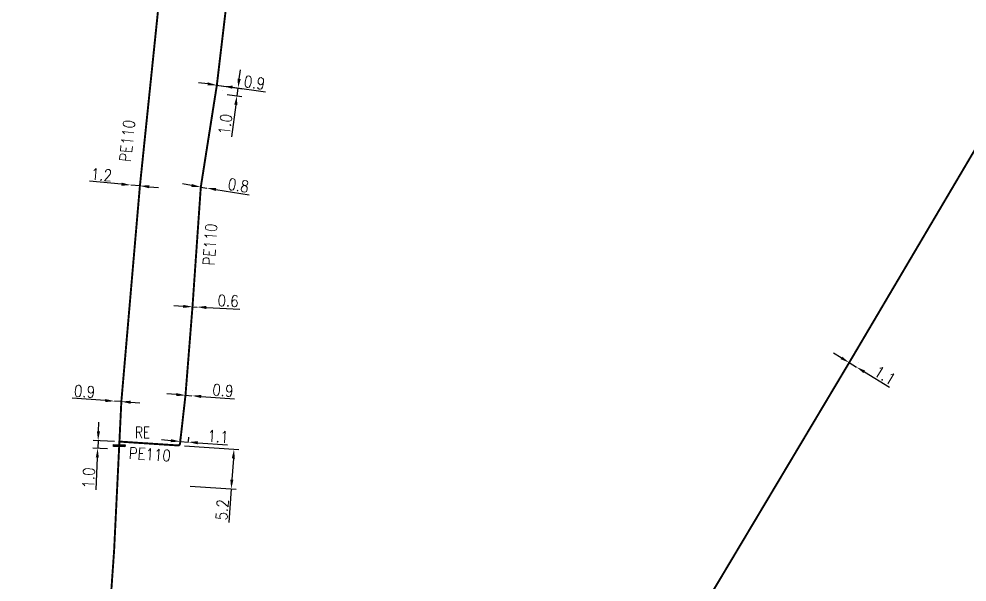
# Model space of a CAD drawing. Header units: millimetres. Extents: x 100882 to 102000, y 121995 to 123000.
# Drawn here: x 101300.9 to 101423.9, y 122178.8 to 122251.9 of the extents above; entities that cross this region are included whole.
import ezdxf
from ezdxf.enums import TextEntityAlignment as Align

# ---------------------------------------------------------------- set-up
doc = ezdxf.new("R2010")
doc.units = ezdxf.units.MM
doc.header["$PDMODE"] = 34
doc.linetypes.add('L_25_AP', pattern=[2000, 1000, 1000])
doc.linetypes.add('L_25_PE', pattern=[2000, 1000, 1000])
doc.layers.get('0').update_dxf_attribs({"linetype": 'CONTINUOUS'})
doc.layers.get('DEFPOINTS').update_dxf_attribs({"linetype": 'CONTINUOUS'})
doc.layers.add('L_150', color=1, linetype='CONTINUOUS')
doc.layers.add('L_340', color=7, linetype='CONTINUOUS')
doc.styles.add('G_ROMANS', font='ROMANS.SHX', dxfattribs={"width": 0.75})
doc.styles.get("Standard").update_dxf_attribs({"font": 'romans.shx', "width": 0.85})
doc.dimstyles.get("Standard").update_dxf_attribs({"dimtxt": 1.5, "dimasz": 1.2, "dimexe": 0.625, "dimexo": 0.625, "dimgap": 0.25, "dimtad": 1, "dimdec": 1, "dimzin": 0, "dimdsep": 46, "dimtxsty": 'Standard', "dimcen": -0.5, "dimadec": 0, "dimazin": 0, "dimtfac": 1, "dimtdec": 1, "dimtmove": 0, "dimatfit": 3, "dimfxl": 0, "dimtolj": 1, "dimtzin": 0, "dimarcsym": 0})

# ---------------------------------------------------------------- blocks, each defined once
blk = doc.blocks.new('*D168')
at = {"layer": 'DEFPOINTS', "color": 0, "linetype": 'Continuous', "transparency": 16777216}
for p in [(101313.95, 122197), (101311.13, 122196.13), (101313.02, 122196.04)]:
    blk.add_point(p, dxfattribs=at)
at = {"layer": 'L_150', "color": 0, "linetype": 'Continuous', "lineweight": -2, "transparency": 16777216}
for p, q in [((101311.23, 122198.32), (101311.29, 122199.52)), ((101313.33, 122197.03), (101310.55, 122197.15)), ((101311.18, 122197.13), (101311.13, 122196.13)), ((101312.39, 122196.07), (101310.51, 122196.15)), ((101311.08, 122194.93), (101310.89, 122190.74))]:
    blk.add_line(p, q, dxfattribs=at)
at = {"layer": 'L_150', "color": 0, "linetype": 'Continuous', "transparency": 16777216}
for points in [[(101311.03, 122198.33), (101311.43, 122198.32), (101311.18, 122197.13)], [(101310.88, 122194.94), (101311.28, 122194.92), (101311.13, 122196.13)]]:
    blk.add_solid(points, dxfattribs=at)
at = {"layer": 'L_150', "color": 0, "linetype": 'Continuous', "transparency": 16777216, "insert": (101309.96, 122192.28), "char_height": 1.5, "attachment_point": 5, "rotation": 87.3996}
blk.add_mtext('\\A1;1.0', dxfattribs=at)
blk = doc.blocks.new('*D169')
at = {"layer": 'DEFPOINTS', "color": 0, "linetype": 'Continuous', "transparency": 16777216}
for p in [(101313.31, 122202.25), (101313.31, 122202.25), (101314.2, 122202.19)]:
    blk.add_point(p, dxfattribs=at)
at = {"layer": 'L_150', "color": 0, "linetype": 'Continuous', "lineweight": -2, "transparency": 16777216}
for p, q in [((101312.11, 122202.33), (101307.81, 122202.62)), ((101314.2, 122202.19), (101313.31, 122202.25)), ((101315.4, 122202.11), (101316.6, 122202.03))]:
    blk.add_line(p, q, dxfattribs=at)
at = {"layer": 'L_150', "color": 0, "linetype": 'Continuous', "transparency": 16777216}
for points in [[(101312.12, 122202.53), (101312.1, 122202.13), (101313.31, 122202.25)], [(101315.41, 122202.31), (101315.39, 122201.91), (101314.2, 122202.19)]]:
    blk.add_solid(points, dxfattribs=at)
at = {"layer": 'L_150', "color": 0, "linetype": 'Continuous', "transparency": 16777216, "insert": (101309.43, 122203.51), "char_height": 1.5, "attachment_point": 5, "rotation": 356.1663}
blk.add_mtext('\\A1;0.9', dxfattribs=at)
blk = doc.blocks.new('*D170')
at = {"layer": 'DEFPOINTS', "color": 0, "linetype": 'Continuous', "transparency": 16777216}
for p in [(101322.52, 122203.01), (101323.36, 122202.95), (101323.36, 122202.95)]:
    blk.add_point(p, dxfattribs=at)
at = {"layer": 'L_150', "color": 0, "linetype": 'Continuous', "lineweight": -2, "transparency": 16777216}
for p, q in [((101321.32, 122203.1), (101320.12, 122203.19)), ((101322.52, 122203.01), (101323.36, 122202.95)), ((101322.56, 122203.63), (101322.56, 122203.63)), ((101323.41, 122203.57), (101323.41, 122203.57)), ((101324.56, 122202.86), (101328.86, 122202.53))]:
    blk.add_line(p, q, dxfattribs=at)
at = {"layer": 'L_150', "color": 0, "linetype": 'Continuous', "transparency": 16777216}
for points in [[(101321.34, 122203.3), (101321.31, 122202.9), (101322.52, 122203.01)], [(101324.58, 122203.06), (101324.55, 122202.66), (101323.36, 122202.95)]]:
    blk.add_solid(points, dxfattribs=at)
at = {"layer": 'L_150', "color": 0, "linetype": 'Continuous', "transparency": 16777216, "insert": (101327.38, 122203.65), "char_height": 1.5, "attachment_point": 5, "rotation": 355.6717}
blk.add_mtext('\\A1;0.9', dxfattribs=at)
blk = doc.blocks.new('*D171')
at = {"layer": 'DEFPOINTS', "color": 0, "linetype": 'Continuous', "transparency": 16777216}
for p in [(101323.43, 122214.5), (101324.03, 122214.47), (101324.03, 122214.47)]:
    blk.add_point(p, dxfattribs=at)
at = {"layer": 'L_150', "color": 0, "linetype": 'Continuous', "lineweight": -2, "transparency": 16777216}
for p, q in [((101322.23, 122214.55), (101321.03, 122214.61)), ((101323.4, 122213.87), (101323.4, 122213.87)), ((101323.43, 122214.5), (101324.03, 122214.47)), ((101324, 122213.84), (101324, 122213.84)), ((101325.23, 122214.41), (101329.59, 122214.21))]:
    blk.add_line(p, q, dxfattribs=at)
at = {"layer": 'L_150', "color": 0, "linetype": 'Continuous', "transparency": 16777216}
for points in [[(101322.24, 122214.75), (101322.22, 122214.35), (101323.43, 122214.5)], [(101325.24, 122214.61), (101325.22, 122214.21), (101324.03, 122214.47)]]:
    blk.add_solid(points, dxfattribs=at)
at = {"layer": 'L_150', "color": 0, "linetype": 'Continuous', "transparency": 16777216, "insert": (101328.06, 122215.28), "char_height": 1.5, "attachment_point": 5, "rotation": 357.3325}
blk.add_mtext('\\A1;0.6', dxfattribs=at)
blk = doc.blocks.new('*D172')
at = {"layer": 'DEFPOINTS', "color": 0, "linetype": 'Continuous', "transparency": 16777216}
for p in [(101315.42, 122230.31), (101315.42, 122230.31), (101316.61, 122230.2)]:
    blk.add_point(p, dxfattribs=at)
at = {"layer": 'L_150', "color": 0, "linetype": 'Continuous', "lineweight": -2, "transparency": 16777216}
for p, q in [((101314.22, 122230.41), (101310.05, 122230.79)), ((101316.61, 122230.2), (101315.42, 122230.31)), ((101317.81, 122230.09), (101319, 122229.99))]:
    blk.add_line(p, q, dxfattribs=at)
at = {"layer": 'L_150', "color": 0, "linetype": 'Continuous', "transparency": 16777216}
for points in [[(101314.24, 122230.61), (101314.2, 122230.21), (101315.42, 122230.31)], [(101317.83, 122230.29), (101317.79, 122229.89), (101316.61, 122230.2)]]:
    blk.add_solid(points, dxfattribs=at)
at = {"layer": 'L_150', "color": 0, "linetype": 'Continuous', "transparency": 16777216, "insert": (101311.63, 122231.65), "char_height": 1.5, "attachment_point": 5, "rotation": 354.8836}
blk.add_mtext('\\A1;1.2', dxfattribs=at)
blk = doc.blocks.new('*D173')
at = {"layer": 'DEFPOINTS', "color": 0, "linetype": 'Continuous', "transparency": 16777216}
for p in [(101324.51, 122230.05), (101325.3, 122229.92), (101325.3, 122229.92)]:
    blk.add_point(p, dxfattribs=at)
at = {"layer": 'L_150', "color": 0, "linetype": 'Continuous', "lineweight": -2, "transparency": 16777216}
for p, q in [((101323.32, 122230.24), (101322.14, 122230.44)), ((101324.51, 122230.05), (101325.3, 122229.92)), ((101326.48, 122229.73), (101330.79, 122229.02))]:
    blk.add_line(p, q, dxfattribs=at)
at = {"layer": 'L_150', "color": 0, "linetype": 'Continuous', "transparency": 16777216}
for points in [[(101323.35, 122230.44), (101323.29, 122230.04), (101324.51, 122230.05)], [(101326.51, 122229.92), (101326.45, 122229.53), (101325.3, 122229.92)]]:
    blk.add_solid(points, dxfattribs=at)
at = {"layer": 'L_150', "color": 0, "linetype": 'Continuous', "transparency": 16777216, "insert": (101329.39, 122230.26), "char_height": 1.5, "attachment_point": 5, "rotation": 350.7275}
blk.add_mtext('\\A1;0.8', dxfattribs=at)
blk = doc.blocks.new('*D174')
at = {"layer": 'DEFPOINTS', "color": 0, "linetype": 'Continuous', "transparency": 16777216}
for p in [(101326.59, 122243.27), (101327.29, 122242.16), (101329.2, 122241.9)]:
    blk.add_point(p, dxfattribs=at)
at = {"layer": 'L_150', "color": 0, "linetype": 'Continuous', "lineweight": -2, "transparency": 16777216}
for p, q in [((101329.5, 122244.08), (101329.66, 122245.27)), ((101327.2, 122243.19), (101329.95, 122242.81)), ((101327.91, 122242.08), (101329.82, 122241.82)), ((101329.33, 122242.9), (101329.2, 122241.9)), ((101329.04, 122240.72), (101328.47, 122236.56))]:
    blk.add_line(p, q, dxfattribs=at)
at = {"layer": 'L_150', "color": 0, "linetype": 'Continuous', "transparency": 16777216}
for points in [[(101329.3, 122244.11), (101329.7, 122244.06), (101329.33, 122242.9)], [(101328.84, 122240.74), (101329.24, 122240.69), (101329.2, 122241.9)]]:
    blk.add_solid(points, dxfattribs=at)
at = {"layer": 'L_150', "color": 0, "linetype": 'Continuous', "transparency": 16777216, "insert": (101327.68, 122238.18), "char_height": 1.5, "attachment_point": 5, "rotation": 82.2298}
blk.add_mtext('\\A1;1.0', dxfattribs=at)
blk = doc.blocks.new('*D175')
at = {"layer": 'DEFPOINTS', "color": 0, "linetype": 'Continuous', "transparency": 16777216}
for p in [(101326.59, 122243.27), (101327.43, 122243.16), (101327.43, 122243.16)]:
    blk.add_point(p, dxfattribs=at)
at = {"layer": 'L_150', "color": 0, "linetype": 'Continuous', "lineweight": -2, "transparency": 16777216}
for p, q in [((101325.4, 122243.43), (101324.21, 122243.59)), ((101326.59, 122243.27), (101327.43, 122243.16)), ((101326.5, 122242.65), (101326.5, 122242.65)), ((101327.34, 122242.54), (101327.34, 122242.54)), ((101328.62, 122242.99), (101332.89, 122242.41))]:
    blk.add_line(p, q, dxfattribs=at)
at = {"layer": 'L_150', "color": 0, "linetype": 'Continuous', "transparency": 16777216}
for points in [[(101325.42, 122243.63), (101325.37, 122243.23), (101326.59, 122243.27)], [(101328.64, 122243.19), (101328.59, 122242.8), (101327.43, 122243.16)]]:
    blk.add_solid(points, dxfattribs=at)
at = {"layer": 'L_150', "color": 0, "linetype": 'Continuous', "transparency": 16777216, "insert": (101331.48, 122243.61), "char_height": 1.5, "attachment_point": 5, "rotation": 352.2298}
blk.add_mtext('\\A1;0.9', dxfattribs=at)
blk = doc.blocks.new('*D203')
at = {"layer": 'DEFPOINTS', "color": 0, "linetype": 'Continuous', "transparency": 16777216}
for p in [(101321.78, 122196.49), (101322.92, 122196.94), (101322.88, 122196.41)]:
    blk.add_point(p, dxfattribs=at)
at = {"layer": 'L_150', "color": 0, "linetype": 'Continuous', "lineweight": -2, "transparency": 16777216}
for p, q in [((101320.62, 122197.11), (101319.43, 122197.21)), ((101321.82, 122197.02), (101322.92, 122196.94)), ((101321.83, 122197.11), (101321.87, 122197.65)), ((101322.92, 122197.03), (101322.96, 122197.56)), ((101324.11, 122196.85), (101327.98, 122196.56))]:
    blk.add_line(p, q, dxfattribs=at)
at = {"layer": 'L_150', "color": 0, "linetype": 'Continuous', "transparency": 16777216}
for points in [[(101320.64, 122197.31), (101320.61, 122196.92), (101321.82, 122197.02)], [(101324.13, 122197.05), (101324.1, 122196.65), (101322.92, 122196.94)]]:
    blk.add_solid(points, dxfattribs=at)
at = {"layer": 'L_150', "color": 0, "linetype": 'Continuous', "transparency": 16777216, "insert": (101326.75, 122197.66), "char_height": 1.5, "attachment_point": 5, "rotation": 355.6825}
blk.add_mtext('\\A1;1.1', dxfattribs=at)
blk = doc.blocks.new('*D204')
at = {"layer": 'DEFPOINTS', "color": 0, "linetype": 'Continuous', "transparency": 16777216}
for p in [(101321.78, 122196.49), (101322.49, 122191.27), (101328.46, 122190.87)]:
    blk.add_point(p, dxfattribs=at)
at = {"layer": 'L_150', "color": 0, "linetype": 'Continuous', "lineweight": -2, "transparency": 16777216}
for p, q in [((101322.4, 122196.44), (101329.43, 122195.96)), ((101328.73, 122194.81), (101328.54, 122192.06)), ((101323.11, 122191.23), (101329.08, 122190.82)), ((101328.46, 122190.87), (101328.16, 122186.5))]:
    blk.add_line(p, q, dxfattribs=at)
at = {"layer": 'L_150', "color": 0, "linetype": 'Continuous', "transparency": 16777216}
for points in [[(101328.53, 122194.82), (101328.93, 122194.79), (101328.81, 122196)], [(101328.34, 122192.08), (101328.74, 122192.05), (101328.46, 122190.87)]]:
    blk.add_solid(points, dxfattribs=at)
at = {"layer": 'L_150', "color": 0, "linetype": 'Continuous', "transparency": 16777216, "insert": (101327.27, 122188.15), "char_height": 1.5, "attachment_point": 5, "rotation": 86.0767}
blk.add_mtext('\\A1;5.2', dxfattribs=at)
blk = doc.blocks.new('L_340_21')
blk.add_hatch(color=256).paths.add_polyline_path([(0.125, 0.75), (-0.125, 0.75), (-0.125, -0.75), (0.125, -0.75)])
blk.add_lwpolyline([(-0.125, 0.75), (0.125, 0.75), (0.125, -0.75), (-0.125, -0.75)], close=True)
at = {"style": 'G_ROMANS', "width": 0.75, "flags": 8}
blk.add_attdef('RE', text='', height=1.5, dxfattribs=at).set_placement((0, 3), align=Align.MIDDLE)
at = {"color": 0, "linetype": 'Continuous', "style": 'G_ROMANS', "width": 0.75, "flags": 3}
for tag, p in [('DEF_LEG', (0, -4)), ('DEF_COUP', (0, -6)), ('DEF_TYPE', (0, -8))]:
    blk.add_attdef(tag, text='', height=1.2, dxfattribs=at).set_placement(p, align=Align.MIDDLE)
blk = doc.blocks.new('*D329')
at = {"layer": 'DEFPOINTS', "color": 0, "linetype": 'Continuous', "transparency": 16777216}
for p in [(101408.63, 122207.25), (101409.57, 122206.68), (101409.57, 122206.68)]:
    blk.add_point(p, dxfattribs=at)
at = {"layer": 'L_150', "color": 0, "linetype": 'Continuous', "lineweight": -2, "transparency": 16777216}
for p, q in [((101407.61, 122207.87), (101406.58, 122208.5)), ((101408.96, 122207.78), (101408.96, 122207.78)), ((101408.63, 122207.25), (101409.57, 122206.68)), ((101409.9, 122207.21), (101409.9, 122207.21)), ((101410.6, 122206.05), (101413.87, 122204.06))]:
    blk.add_line(p, q, dxfattribs=at)
at = {"layer": 'L_150', "color": 0, "linetype": 'Continuous', "transparency": 16777216}
for points in [[(101407.71, 122208.04), (101407.51, 122207.7), (101408.63, 122207.25)], [(101410.7, 122206.22), (101410.5, 122205.88), (101409.57, 122206.68)]]:
    blk.add_solid(points, dxfattribs=at)
at = {"layer": 'L_150', "color": 0, "linetype": 'Continuous', "transparency": 16777216, "insert": (101413.27, 122205.6), "char_height": 1.5, "attachment_point": 5, "rotation": 328.6653}
blk.add_mtext('\\A1;1.1', dxfattribs=at)

msp = doc.modelspace()

# ---------------------------------------------------------------- linework, layer by layer
at = {"layer": 'L_150', "linetype": 'L_25_AP', "const_width": 0.25, "flags": 128}
msp.add_lwpolyline([(101355.81, 122071.83), (101356.47, 122074.84), (101356.96, 122077.04), (101359.16, 122089.92), (101359.54, 122092.14), (101359.63, 122092.63), (101359.86, 122094.06), (101361.27, 122100.89), (101362.16, 122101.49), (101367.43, 122125.09), (101367.92, 122127.85), (101370.1, 122140.15), (101370.72, 122143.67), (101408.63, 122207.25), (101433.38, 122249.19), (101449.7, 122276.89), (101452.09, 122280.94), (101452.09, 122280.94), (101453.1, 122282.66), (101454.81, 122285.56), (101459.36, 122287), (101469.56, 122290.24), (101469.56, 122290.24), (101498.72, 122299.99), (101512.46, 122304.7), (101558.18, 122319.7), (101605.59, 122335.76), (101623.6, 122341.52), (101627.1, 122342.64), (101631.32, 122344.33), (101687.19, 122363), (101690.15, 122363.99)], dxfattribs=at)
at = {"layer": 'L_150', "linetype": 'L_25_PE', "flags": 128}
msp.add_lwpolyline([(101248.45, 122111.63, 0.25, 0.25, 0), (101249.08, 122113.77, 0.25, 0.25, 0), (101249.72, 122115.97, 0.25, 0.25, -0.418009), (101250.04, 122116.14, 0.25, 0.25, 0), (101251.61, 122115.66, 0.25, 0.25, 0), (101254.95, 122114.63, 0.25, 0.25, 0.193143), (101255.13, 122114.65, 0.25, 0.25, 0), (101256.28, 122115.23, 0.25, 0.25, 0.175403), (101256.4, 122115.35, 0.25, 0.25, 0), (101258.49, 122120.15, 0.25, 0.25, 0), (101259.93, 122123.1, 0.25, 0.25, 0), (101265.98, 122134.51, 0.25, 0.25, -0.258342), (101266.19, 122134.64, 0.25, 0.25, 0), (101268.27, 122134.79, 0.25, 0.25, 0), (101288.22, 122136.22, 0.25, 0.25, 0), (101297.48, 122136.88, 0.25, 0.25, 0.103748), (101297.58, 122136.91, 0.25, 0.25, 0), (101300.25, 122138.32, 0.25, 0.25, 0), (101301.35, 122138.9, 0.25, 0.25, 0), (101310.39, 122143.66, 0.25, 0.25, 0.259518), (101310.52, 122143.86, 0.25, 0.25, 0), (101311.49, 122157.62, 0.25, 0.25, 0), (101313.26, 122182.83, 0.25, 0.25, 0), (101313.95, 122197, 0.25, 0.25, 0), (101314.2, 122202.19, 0.25, 0.25, 0), (101316.61, 122230.2, 0.25, 0.25, 0), (101320.65, 122269.33, 0.25, 0.25, 0), (101322.4, 122285.37, 0.25, 0.25, 0), (101322.45, 122296.06, 0.25, 0.25, 0), (101322.1, 122309.22, 0.25, 0.25, 0), (101321.99, 122311.13, 0.25, 0.25, 0), (101321.93, 122313.13, 0.25, 0.25, 0), (101321.13, 122320.16, 0.25, 0.25, 0), (101321.05, 122320.87, 0.25, 0.25, 0.47065), (101320.4, 122321.29, 0.25, 0.25, 0), (101320.06, 122321.18, 0, 0, 0)], format="xyseb", dxfattribs=at)
at = {"layer": 'L_150', "linetype": 'L_25_PE', "const_width": 0.25, "flags": 128}
msp.add_lwpolyline([(101313.95, 122197), (101321.54, 122196.5, 0.400522), (101321.81, 122196.72), (101322.52, 122203.01), (101323.43, 122214.5), (101324.51, 122230.05), (101326.59, 122243.27), (101327.88, 122254.19), (101330.33, 122273.65), (101330.78, 122277.26), (101331.48, 122287.25), (101331.68, 122300.11), (101331.83, 122309.44, -0.058821), (101331.84, 122309.49), (101332.01, 122310.16, -0.166618), (101332.1, 122310.3), (101332.36, 122310.5), (101333.8, 122311.61, -0.157316), (101333.94, 122311.67), (101335.28, 122311.71), (101355.27, 122312.42), (101382.67, 122313.39), (101395.86, 122314.28), (101396.7, 122314.33, -0.065046), (101396.76, 122314.33), (101431.77, 122307.5), (101433.72, 122307.12), (101438.03, 122294.07), (101438.03, 122294.07), (101441.36, 122284.02), (101441.36, 122284.02), (101441.36, 122284.02), (101441.36, 122284.02)], format="xyb", dxfattribs=at)

# ---------------------------------------------------------------- block references
at = {"layer": 'L_340'}
ref = msp.add_blockref('L_340_21', (101313.92, 122196.47), dxfattribs=dict(at, rotation=87.20152736191905))
ref.add_attrib('RE', 'RE', dxfattribs={"layer": '0', "color": 0, "linetype": 'Continuous', "height": 1.5, "width": 0.75, "flags": 8}).set_placement((101316.95, 122198.18), align=Align.MIDDLE)

# ---------------------------------------------------------------- texts
at = {"layer": 'L_150', "linetype": 'Continuous', "width": 0.85}
for rotation, p in [(84.115, (101315.43, 122233.24)), (86.0352, (101326.27, 122219.81)), (356.2439, (101315.12, 122194.77))]:
    msp.add_text('PE110', height=1.5, rotation=rotation, dxfattribs=at).set_placement(p)

# ---------------------------------------------------------------- dimensions: what is measured, and where the dimension line sits
at = {"layer": 'L_150', "linetype": 'Continuous'}
for base, p1, p2, angle, picture, middle in [((101327.4274, 122243.1556), (101326.5852, 122243.2705), (101327.4274, 122243.1556), 172.2298, '*D175', (101331.3465, 122242.6208)), ((101329.2, 122241.9), (101326.59, 122243.27), (101327.29, 122242.16), 82.2298, '*D174', (101328.67, 122238.05)), ((101315.42, 122230.31), (101316.61, 122230.2), (101315.42, 122230.31), 354.8836, '*D172', (101311.54, 122230.65)), ((101325.3, 122229.92), (101324.51, 122230.05), (101325.3, 122229.92), 170.7275, '*D173', (101329.23, 122229.28)), ((101324.03, 122214.47), (101323.43, 122214.5), (101324.03, 122214.47), 177.3325, '*D171', (101328.01, 122214.28)), ((101409.57, 122206.68), (101408.63, 122207.25), (101409.57, 122206.68), 148.6653, '*D329', (101412.75, 122204.75)), ((101313.31, 122202.25), (101314.2, 122202.19), (101313.31, 122202.25), 356.1663, '*D169', (101309.36, 122202.51)), ((101323.3647, 122202.9468), (101322.5171, 122203.0109), (101323.3647, 122202.9468), 175.6717, '*D170', (101327.3087, 122202.6483)), ((101311.13, 122196.13), (101313.95, 122197), (101313.02, 122196.04), 87.3996, '*D168', (101310.95, 122192.24)), ((101322.92, 122196.94), (101321.78, 122196.49), (101322.88, 122196.41), 175.6825, '*D203', (101326.67, 122196.66)), ((101328.46, 122190.87), (101321.78, 122196.49), (101322.49, 122191.27), 86.0767, '*D204', (101328.27, 122188.09))]:
    dim = msp.add_linear_dim(base=base, p1=p1, p2=p2, angle=angle, dimstyle='Standard', dxfattribs=at)
    dim.commit()
    dim.dimension.update_dxf_attribs({"geometry": picture, "text_midpoint": middle, "dimtype": 160})

doc.saveas('drawing.dxf')
